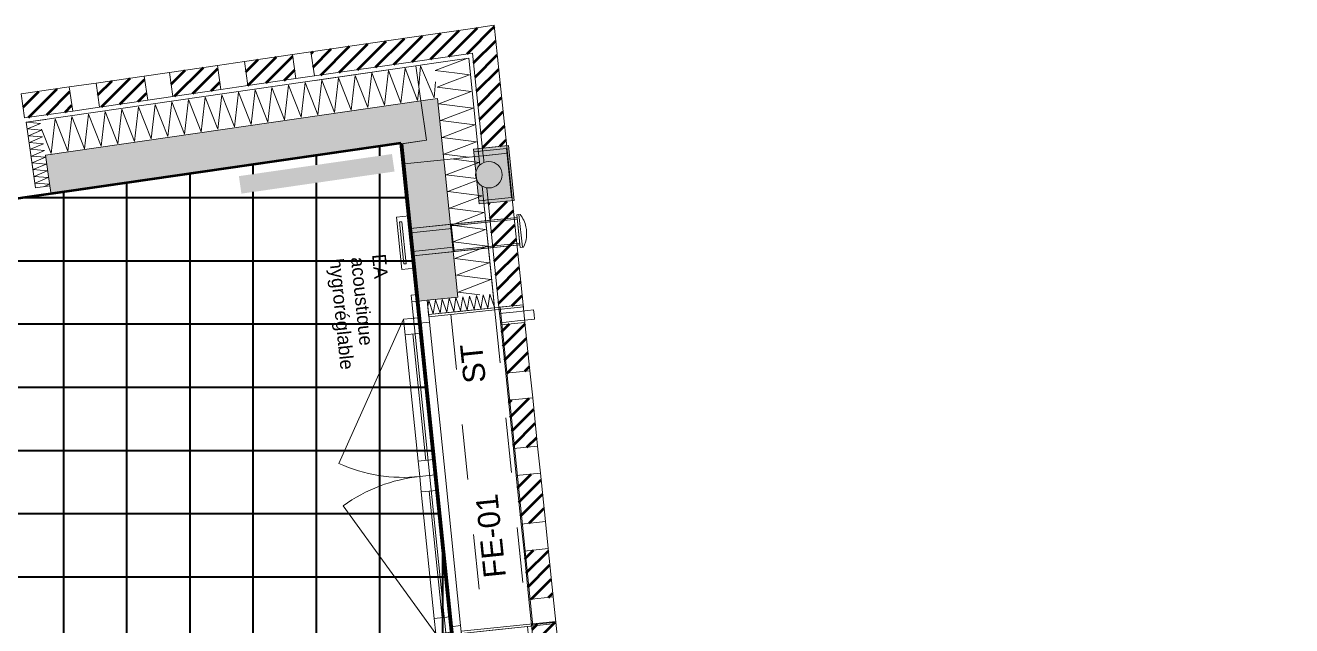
# Model space of a CAD drawing. Header units: metres. Extents: x 399 to 3028, y -427 to 863.
# Drawn here: x 769.46 to 775.19, y -294.82 to -292.1 of the extents above; entities that cross this region are included whole.
import ezdxf

# ---------------------------------------------------------------- set-up
doc = ezdxf.new("R2010")
doc.units = ezdxf.units.M
doc.linetypes.add('IMPORT-Traits plan _6_', pattern=[0.5, 0.25, -0.25])
for name, color, linetype, lineweight in [('01-Murs_structure', 250, 'Continuous', 9), ('01-Murs_structure_Stylo_No__1', 250, 'Continuous', 9), ('01-Murs_structure_Stylo_No__101', 50, 'Continuous', 50), ('01-Murs_structure_Stylo_No__2', 8, 'Continuous', 9), ('01-Poteaux 12x24_structure_Stylo_No__1', 250, 'Continuous', 9), ('02-Serrurerie_2nd oeuvre_Stylo_No__1', 250, 'Continuous', 9), ('03-Entree d_air 2D_Stylo_No__1', 250, 'Continuous', 9), ('03-Entree d_air 2D_Stylo_No__2', 8, 'Continuous', 9), ('03-Mobilier 3D_3D_Stylo_No__62', 253, 'Continuous', 9), ('06-SHAB pièces 50_Stylo_No__102', 71, 'Continuous', 50), ('0_Stylo_No__1', 250, 'Continuous', 9), ('0_Stylo_No__121', 7, 'Continuous', 18), ('AES-Charge', 5, 'Continuous', 35), ('Fenêtres ARCHICAD_Stylo_No__1', 250, 'Continuous', 9), ('Marques de fenêtre ARCHICAD_Stylo_No__1', 250, 'Continuous', 9), ('Plan De Charge - PH R_1_dwg', 8, 'Continuous', 9)]:
    doc.layers.add(name, color=color, linetype=linetype, lineweight=lineweight)
doc.styles.add('Arial', font='arial.ttf', dxfattribs={"height": 0.1})
doc.styles.add('Arial_2', font='arial.ttf', dxfattribs={"width": 0.963388, "height": 0.06189})
pattern_1 = [(45, (-84.054, 39.28), (-0.035355339, 0.035355339), [])]

# ---------------------------------------------------------------- blocks, each defined once
blk = doc.blocks.new('Plan De Charge - PH R_1_dwg__X18-779157-Plan De Charge - PH R_1 1_100')
at = {"layer": '01-Murs_structure_Stylo_No__2', "flags": 128}
for points in [[(420.2366, -292.358), (420.3256, -292.3241), (420.2686, -292.3169)], [(420.1861, -292.4561), (420.3334, -292.3999), (420.2156, -292.385)], [(420.1939, -292.5319), (420.3412, -292.4756), (420.1861, -292.4561)], [(420.3204, -292.6974), (420.2095, -292.6834), (420.3568, -292.6272), (420.2017, -292.6076), (420.349, -292.5514), (420.1939, -292.5319)]]:
    blk.add_lwpolyline(points, dxfattribs=at)
blk = doc.blocks.new('Plan De Charge - PH R_1_dwg__X19-779158-Plan De Charge - PH R_1 1_100')
at = {"layer": '01-Murs_structure_Stylo_No__2', "flags": 128}
for points in [[(420.2686, -292.3169), (420.1705, -292.3045), (420.3131, -292.2501)], [(420.2156, -292.385), (420.1783, -292.3803), (420.2366, -292.358)]]:
    blk.add_lwpolyline(points, dxfattribs=at)
blk = doc.blocks.new('Plan De Charge - PH R_1_dwg__X27-779166-Plan De Charge - PH R_1 1_100')
at = {"layer": '01-Murs_structure_Stylo_No__2', "flags": 128}
blk.add_lwpolyline([(420.172, -292.357), (420.1659, -292.4292), (420.1037, -292.2843), (420.0958, -292.3776)], dxfattribs=at)
blk = doc.blocks.new('Plan De Charge - PH R_1_dwg__X81-779221-Plan De Charge - PH R_1 1_100')
at = {"layer": '01-Murs_structure_Stylo_No__2', "flags": 128}
for points in [[(420.2352, -292.9286), (420.3825, -292.8724), (420.2408, -292.8545)], [(420.243, -293.0044), (420.3903, -292.9482), (420.2352, -292.9286)], [(420.2508, -293.0801), (420.3981, -293.024), (420.243, -293.0044)], [(420.2586, -293.1559), (420.4059, -293.0998), (420.2508, -293.0801)], [(420.3721, -293.3199), (420.2742, -293.3075), (420.4215, -293.2513), (420.2664, -293.2317), (420.4137, -293.1755), (420.2586, -293.1559)]]:
    blk.add_lwpolyline(points, dxfattribs=at)
blk = doc.blocks.new('Plan De Charge - PH R_1_dwg__X83-779223-Plan De Charge - PH R_1 1_100')
at = {"layer": '01-Murs_structure_Stylo_No__2', "flags": 128}
blk.add_lwpolyline([(420.3667, -292.7209), (420.3669, -292.7208), (420.2442, -292.7053)], dxfattribs=at)
blk = doc.blocks.new('Plan De Charge - PH R_1_dwg__X84-779224-Plan De Charge - PH R_1 1_100')
at = {"layer": '01-Murs_structure_Stylo_No__2', "flags": 128}
for points in [[(420.3571, -292.7944), (420.2196, -292.777), (420.3667, -292.7209)], [(420.2408, -292.8545), (420.2274, -292.8528), (420.3609, -292.8019)]]:
    blk.add_lwpolyline(points, dxfattribs=at)
blk = doc.blocks.new('Plan De Charge - PH R_1_dwg__X85-779225-Plan De Charge - PH R_1 1_100')
at = {"layer": '01-Murs_structure_Stylo_No__2', "flags": 128}
for points in [[(420.3459, -293.3864), (420.3561, -293.3231), (420.3767, -293.3832)], [(420.3767, -293.3832), (420.3869, -293.32), (420.4075, -293.38)], [(420.4075, -293.38), (420.4177, -293.3168), (420.4383, -293.3769)], [(420.1362, -293.3722), (420.1406, -293.3453), (420.1612, -293.4054), (420.1714, -293.3421), (420.192, -293.4022)], [(420.192, -293.4022), (420.2021, -293.339), (420.2228, -293.399)], [(420.2228, -293.399), (420.2329, -293.3358), (420.2536, -293.3959)], [(420.2536, -293.3959), (420.2637, -293.3326), (420.2844, -293.3927)], [(420.2844, -293.3927), (420.2945, -293.3295), (420.3152, -293.3895)], [(420.3152, -293.3895), (420.3253, -293.3263), (420.3459, -293.3864)]]:
    blk.add_lwpolyline(points, dxfattribs=at)
blk = doc.blocks.new('Plan De Charge - PH R_1_dwg_Fenêtre châssis double 22-779227-Plan De Charge - PH R_1 1_100')
at = {"layer": 'Fenêtres ARCHICAD_Stylo_No__1', "linetype": 'IMPORT-Traits plan _6_'}
for p, q in [((420.0936, -293.3486), (420.2554, -294.9203)), ((420.4385, -293.3784), (420.5869, -294.8208)), ((420.2405, -293.4088), (420.387, -294.8313))]:
    blk.add_line(p, q, dxfattribs=at)
at = {"layer": 'Fenêtres ARCHICAD_Stylo_No__1'}
for p, q in [((420.0687, -293.4969), (420.1275, -294.0689)), ((420.1623, -294.0653), (420.1035, -293.4933)), ((420.1419, -294.2081), (420.2007, -294.7801)), ((420.2356, -294.7765), (420.1767, -294.2046)), ((420.1731, -294.8533), (419.7541, -294.274))]:
    blk.add_line(p, q, dxfattribs=at)
at = {"layer": 'Fenêtres ARCHICAD_Stylo_No__1', "flags": 128}
for points in [[(420.2952, -294.9162), (420.2885, -294.8515), (420.2952, -294.9162), (420.2554, -294.9203), (420.2952, -294.9162), (420.2849, -294.8167), (420.2402, -294.8213), (420.2427, -294.8462), (420.2179, -294.8487), (420.2255, -294.9233), (420.0638, -293.3516), (420.0607, -293.3218), (420.0905, -293.3187), (420.0936, -293.3486), (420.0638, -293.3516), (420.0714, -293.4262), (420.0963, -293.4237), (420.0989, -293.4486), (420.1436, -293.4439), (420.1334, -293.3445), (420.0936, -293.3486), (420.1334, -293.3445), (420.14, -293.4091), (420.1334, -293.3445)], [(420.2885, -294.8515), (420.4278, -294.8372), (420.2885, -294.8515), (420.4278, -294.8372), (420.5869, -294.8208), (420.4278, -294.8372), (420.5869, -294.8208), (420.6118, -294.8182), (420.4633, -293.3759), (420.4385, -293.3784), (420.2793, -293.3948), (420.4385, -293.3784), (420.2793, -293.3948), (420.14, -293.4091), (420.2793, -293.3948), (420.14, -293.4091)], [(420.0267, -293.4308), (420.0963, -293.4237), (420.1035, -293.4933), (420.0338, -293.5005), (420.0267, -293.4308), (419.7345, -294.0834)], [(420.2849, -294.8167), (420.2143, -294.1303), (420.1436, -293.4439)]]:
    blk.add_lwpolyline(points, dxfattribs=at)
for points in [[(420.0905, -293.3187), (420.0936, -293.3486)], [(420.4293, -293.2889), (420.4385, -293.3784)], [(420.5688, -293.375), (420.1411, -293.4191), (420.14, -293.4091), (420.5678, -293.3651)], [(420.0927, -294.0725), (420.0338, -293.5005)], [(420.1695, -294.1349), (420.1623, -294.0653), (420.0927, -294.0725), (420.0999, -294.1421)], [(420.1659, -294.7837), (420.107, -294.2117), (420.1767, -294.2046), (420.1695, -294.1349), (420.0999, -294.1421), (420.107, -294.2117)], [(420.2427, -294.8462), (420.2356, -294.7765), (420.1659, -294.7837), (420.1731, -294.8533)], [(420.7162, -294.8075), (420.2885, -294.8515), (420.2875, -294.8416), (420.7152, -294.7975)], [(420.5961, -294.9103), (420.5869, -294.8208)], [(420.2584, -294.9501), (420.2554, -294.9203), (420.2584, -294.9501), (420.2286, -294.9532), (420.2255, -294.9233), (420.2554, -294.9203)]]:
    blk.add_lwpolyline(points, close=True, dxfattribs=at)
at = {"layer": 'Fenêtres ARCHICAD_Stylo_No__1'}
for centre, start, end in [((420.0267, -293.4308), 245.87662, 275.87662), ((420.1731, -294.8533), 95.87662, 125.87662)]:
    blk.add_arc(centre, 0.715, start, end, dxfattribs=at)
blk = doc.blocks.new('Plan De Charge - PH R_1_dwg__X191-779358-Plan De Charge - PH R_1 1_100')
at = {"layer": '01-Murs_structure_Stylo_No__2'}
blk.add_line((420.0905, -292.4401), (420.0969, -292.3857), dxfattribs=at)
at = {"layer": '01-Murs_structure_Stylo_No__2', "flags": 128}
for points in [[(420.0151, -292.451), (420.0336, -292.2945), (420.0905, -292.4401)], [(419.6381, -292.5057), (419.6566, -292.3491), (419.7135, -292.4947)], [(419.7135, -292.4947), (419.732, -292.3382), (419.7889, -292.4838)], [(419.7889, -292.4838), (419.8074, -292.3272), (419.8643, -292.4729)], [(419.8643, -292.4729), (419.8828, -292.3163), (419.9397, -292.4619)], [(419.9397, -292.4619), (419.9582, -292.3054), (420.0151, -292.451)], [(419.2611, -292.5603), (419.2796, -292.4037), (419.3365, -292.5494)], [(419.3365, -292.5494), (419.355, -292.3928), (419.4119, -292.5384)], [(419.4119, -292.5384), (419.4304, -292.3819), (419.4873, -292.5275)], [(419.4873, -292.5275), (419.5058, -292.371), (419.5627, -292.5166)], [(419.5627, -292.5166), (419.5812, -292.36), (419.6381, -292.5057)], [(418.884, -292.6149), (418.9026, -292.4584), (418.9594, -292.604)], [(418.9594, -292.604), (418.978, -292.4475), (419.0349, -292.5931)], [(419.0349, -292.5931), (419.0534, -292.4365), (419.1103, -292.5822)], [(419.1103, -292.5822), (419.1288, -292.4256), (419.1857, -292.5712)], [(419.1857, -292.5712), (419.2042, -292.4147), (419.2611, -292.5603)], [(418.3886, -292.5704), (418.4316, -292.6805), (418.4502, -292.5239), (418.507, -292.6696), (418.5256, -292.513), (418.5824, -292.6587)], [(418.5824, -292.6587), (418.601, -292.5021), (418.6578, -292.6477)], [(418.6578, -292.6477), (418.6764, -292.4912), (418.7332, -292.6368)], [(418.7332, -292.6368), (418.7518, -292.4802), (418.8086, -292.6259)], [(418.8086, -292.6259), (418.8272, -292.4693), (418.884, -292.6149)]]:
    blk.add_lwpolyline(points, dxfattribs=at)
blk = doc.blocks.new('Plan De Charge - PH R_1_dwg__X192-779359-Plan De Charge - PH R_1 1_100')
at = {"layer": '01-Murs_structure_Stylo_No__2', "flags": 128}
for points in [[(418.3244, -292.5696), (418.3833, -292.5443), (418.32, -292.5389)], [(418.3289, -292.6002), (418.3877, -292.5749), (418.3244, -292.5696)], [(418.3333, -292.6308), (418.3921, -292.6055), (418.3289, -292.6002)], [(418.3377, -292.6614), (418.3966, -292.6362), (418.3333, -292.6308)], [(418.3422, -292.6921), (418.401, -292.6668), (418.3377, -292.6614)], [(418.3466, -292.7227), (418.4055, -292.6974), (418.3422, -292.6921)], [(418.351, -292.7533), (418.4099, -292.7281), (418.3466, -292.7227)], [(418.3555, -292.784), (418.4143, -292.7587), (418.351, -292.7533)], [(418.3982, -292.8307), (418.4232, -292.82), (418.3599, -292.8146), (418.4188, -292.7893), (418.3555, -292.784)]]:
    blk.add_lwpolyline(points, dxfattribs=at)
blk = doc.blocks.new('Plan De Charge - PH R_1_dwg__E464-779557-Plan De Charge - PH R_1 1_100')
at = {"layer": '03-Entree d_air 2D_Stylo_No__1', "flags": 128}
blk.add_lwpolyline([(420.019, -293.2059), (420.0764, -293.2), (420.0706, -293.1431), (420.5529, -293.0935), (420.5402, -292.97), (420.0579, -293.0196), (420.052, -292.9627), (419.9946, -292.9686)], close=True, dxfattribs=at)
blk = doc.blocks.new('Plan De Charge - PH R_1_dwg-779150-Plan De Charge - PH R_1 1_100')
at = {"layer": '01-Murs_structure', "lineweight": 35}
for points in [[(418.4315, -292.8663), (420.0221, -292.6332), (420.1155, -292.5134), (420.1051, -292.4419), (418.4057, -292.6882), (418.431, -292.8626)], [(420.0292, -292.7274), (420.2083, -292.7089), (420.1796, -292.4311), (420.0198, -292.6361)], [(420.1155, -292.5134), (420.1796, -292.4311), (420.1051, -292.4419)], [(420.0325, -292.7553), (420.2116, -292.7368), (420.2083, -292.709), (420.0297, -292.7274)], [(420.0448, -292.8746), (420.2239, -292.8562), (420.2116, -292.7368), (420.0325, -292.7553), (420.044, -292.8663)], [(420.0936, -293.3486), (420.2727, -293.3301), (420.2239, -292.8562), (420.0448, -292.8746), (420.0932, -293.3445)]]:
    blk.add_hatch(color=18, dxfattribs=at).paths.add_polyline_path(points)
at = {"layer": '01-Murs_structure_Stylo_No__101'}
h = blk.add_hatch(dxfattribs=at)
h.set_pattern_fill('FP_65', color=256, style=0, pattern_type=2)
h.set_pattern_definition(pattern_1)
h.paths.add_polyline_path([(420.0793, -292.2637), (420.3394, -292.226), (420.3281, -292.1165), (420.0635, -292.1549)])
h = blk.add_hatch(dxfattribs=at)
h.set_pattern_fill('FP_65', color=256, style=0, pattern_type=2)
h.set_pattern_definition(pattern_1)
h.paths.add_polyline_path([(420.3394, -292.226), (420.4371, -292.1007), (420.3281, -292.1165)])
h = blk.add_hatch(dxfattribs=at)
h.set_pattern_fill('FP_65', color=256, style=0, pattern_type=2)
h.set_pattern_definition(pattern_1)
h.paths.add_polyline_path([(420.3838, -292.6561), (420.4931, -292.6439), (420.4371, -292.1007), (420.3394, -292.226), (420.3829, -292.6474)])
h = blk.add_hatch(dxfattribs=at)
h.set_pattern_fill('FP_65', color=256, style=0, pattern_type=2)
h.set_pattern_definition(pattern_1)
h.paths.add_polyline_path([(419.6231, -292.3299), (420.0793, -292.2637), (420.0635, -292.1549), (419.6073, -292.221)])
h = blk.add_hatch(dxfattribs=at)
h.set_pattern_fill('FP_65', color=256, style=0, pattern_type=2)
h.set_pattern_definition(pattern_1)
h.paths.add_polyline_path([(419.322, -292.3735), (419.5398, -292.3419), (419.524, -292.2331), (419.3063, -292.2646)])
h = blk.add_hatch(dxfattribs=at)
h.set_pattern_fill('FP_65', color=256, style=0, pattern_type=2)
h.set_pattern_definition(pattern_1)
h.paths.add_polyline_path([(418.9826, -292.4227), (419.2003, -292.3911), (419.1846, -292.2823), (418.9668, -292.3138)])
h = blk.add_hatch(dxfattribs=at)
h.set_pattern_fill('FP_65', color=256, style=0, pattern_type=2)
h.set_pattern_definition(pattern_1)
h.paths.add_polyline_path([(418.6509, -292.4708), (418.8686, -292.4392), (418.8528, -292.3303), (418.6351, -292.3619), (418.6467, -292.4419)])
h = blk.add_hatch(dxfattribs=at)
h.set_pattern_fill('FP_65', color=256, style=0, pattern_type=2)
h.set_pattern_definition(pattern_1)
h.paths.add_polyline_path([(418.3114, -292.5199), (418.5292, -292.4884), (418.5134, -292.3795), (418.2957, -292.4111)])
h = blk.add_hatch(dxfattribs=at)
h.set_pattern_fill('FP_65', color=256, style=0, pattern_type=2)
h.set_pattern_definition(pattern_1)
h.paths.add_polyline_path([(420.4583, -293.3762), (420.5678, -293.3649), (420.5192, -292.8935), (420.4098, -292.9047), (420.4324, -293.1241)])
h = blk.add_hatch(dxfattribs=at)
h.set_pattern_fill('FP_65', color=256, style=0, pattern_type=2)
h.set_pattern_definition(pattern_1)
h.paths.add_polyline_path([(420.4891, -293.6745), (420.5985, -293.6633), (420.576, -293.4444), (420.4665, -293.4557)])
h = blk.add_hatch(dxfattribs=at)
h.set_pattern_fill('FP_65', color=256, style=0, pattern_type=2)
h.set_pattern_definition(pattern_1)
h.paths.add_polyline_path([(420.5242, -294.0157), (420.6336, -294.0044), (420.6111, -293.7856), (420.5016, -293.7969)])
h = blk.add_hatch(dxfattribs=at)
h.set_pattern_fill('FP_65', color=256, style=0, pattern_type=2)
h.set_pattern_definition(pattern_1)
h.paths.add_polyline_path([(420.5593, -294.3569), (420.6687, -294.3456), (420.6462, -294.1268), (420.5368, -294.138)])
h = blk.add_hatch(dxfattribs=at)
h.set_pattern_fill('FP_65', color=256, style=0, pattern_type=2)
h.set_pattern_definition(pattern_1)
h.paths.add_polyline_path([(420.5944, -294.698), (420.7038, -294.6868), (420.6813, -294.4679), (420.5719, -294.4792), (420.5756, -294.5155)])
h = blk.add_hatch(dxfattribs=at)
h.set_pattern_fill('FP_65', color=256, style=0, pattern_type=2)
h.set_pattern_definition(pattern_1)
h.paths.add_polyline_path([(420.6287, -295.0315), (420.7381, -295.0202), (420.7156, -294.8014), (420.6062, -294.8126), (420.6169, -294.9162)])
at = {"layer": '03-Entree d_air 2D_Stylo_No__2', "lineweight": 35}
h = blk.add_hatch(color=135, dxfattribs=at)
h.paths.add_polyline_path([(420.2433, -293.0075), (420.4185, -292.9895), (420.4178, -292.9825), (420.2426, -293.0006)])
h.paths.add_polyline_path([(420.528, -292.9782), (420.5409, -292.9769), (420.5402, -292.97), (420.5273, -292.9713), (420.5277, -292.9761)])
h = blk.add_hatch(color=135, dxfattribs=at)
h.paths.add_polyline_path([(420.0599, -293.0393), (420.0618, -293.0391), (420.0579, -293.0196)])
h.paths.add_polyline_path([(420.2408, -293.0207), (420.2446, -293.0203), (420.2426, -293.0006), (420.2388, -293.001)])
h = blk.add_hatch(color=135, dxfattribs=at)
h.paths.add_polyline_path([(420.2553, -293.1241), (420.4305, -293.1061), (420.4298, -293.0992), (420.2546, -293.1172)])
h.paths.add_polyline_path([(420.54, -293.0949), (420.5529, -293.0935), (420.5522, -293.0866), (420.5393, -293.0879)])
h = blk.add_hatch(color=135, dxfattribs=at)
h.paths.add_polyline_path([(420.0706, -293.1431), (420.0724, -293.1429), (420.0686, -293.1234)])
h.paths.add_polyline_path([(420.2515, -293.1245), (420.2553, -293.1241), (420.2533, -293.1044), (420.2495, -293.1048)])
at = {"layer": '03-Mobilier 3D_3D_Stylo_No__62', "lineweight": 35}
blk.add_hatch(color=43, dxfattribs=at).paths.add_polyline_path([(419.2929, -292.8622), (419.9858, -292.7621), (419.9743, -292.683), (419.2815, -292.783), (419.2878, -292.8267)])
at = {"layer": '0_Stylo_No__121', "lineweight": 35}
blk.add_hatch(color=10, dxfattribs=at).paths.add_polyline_path([(420.3686, -292.909), (420.5277, -292.8926), (420.5001, -292.6441), (420.343, -292.6603), (420.3671, -292.8947)])
at = {"layer": 'AES-Charge'}
h = blk.add_hatch(dxfattribs=at)
h.set_pattern_fill('FP_93', color=1, style=0, pattern_type=2)
h.set_pattern_definition([(0, (46.337, 45.172), (0, 0.286), []), (90, (46.337, 45.172), (-0.286, 2e-17), [])])
h.paths.add_polyline_path([(417.6213, -331.8416), (420.2111, -331.7941), (420.206, -331.5497), (420.8059, -331.5374), (420.811, -331.7831), (421.1657, -331.7765), (421.1655, -331.7667), (421.1854, -331.7663), (421.1856, -331.7762), (421.27, -331.7721), (421.2699, -331.7648), (421.2897, -331.7644), (421.2899, -331.7743), (424.0462, -331.7237), (423.6841, -328.2131), (419.8442, -328.6092), (419.9615, -329.7464), (420.608, -329.6798), (420.6769, -330.3474), (420.6272, -330.3525), (420.5634, -329.7346), (419.3487, -329.8599), (419.4124, -330.4778), (419.3627, -330.4829), (419.3382, -330.2457), (419.2347, -330.2564), (419.2296, -330.2066), (419.3331, -330.1959), (419.2939, -329.8153), (419.9117, -329.7516), (419.7945, -328.6143), (418.1321, -328.7872), (418.2041, -329.4857), (417.387, -329.57), (417.4713, -330.388), (418.3642, -330.2959), (418.3693, -330.3456), (417.4765, -330.4377), (417.4868, -330.5379), (417.4812, -330.5385), (417.5776, -331.4735), (417.5832, -331.4729), (417.619, -331.8193)])
h.paths.add_polyline_path([(420.261, -331.7931), (420.761, -331.7834), (420.7559, -331.5884), (420.2571, -331.5986), (420.2608, -331.7834)])
h.paths.add_polyline_path([(423.2762, -331.7011), (423.2747, -331.6212), (423.9746, -331.6083), (423.976, -331.6883), (423.9464, -331.6889)])
h.paths.add_polyline_path([(417.3708, -329.4674), (417.3763, -329.4669), (417.3148, -328.87), (417.3092, -328.8706), (417.3707, -329.4669)])
h.paths.add_polyline_path([(417.2963, -328.691), (423.6656, -328.0336), (423.3523, -324.9957), (417.8002, -325.5683), (417.8662, -326.2086), (417.049, -326.2929), (417.1968, -327.7261), (417.1913, -327.7267), (417.2877, -328.6617), (417.2933, -328.6611)])
h.paths.add_polyline_path([(422.9202, -328.0708), (422.912, -327.9912), (423.6083, -327.9194), (423.6151, -327.9991), (423.2809, -328.0336)])
h.paths.add_polyline_path([(417.1691, -327.4575), (417.1334, -327.1109), (418.0262, -327.0188), (418.0313, -327.0685), (417.7353, -327.099), (417.766, -327.396), (417.1831, -327.4561)])
h.paths.add_polyline_path([(417.2137, -327.4026), (417.7111, -327.3514), (417.6907, -327.1539), (417.1934, -327.2052), (417.2085, -327.3514)])
h.paths.add_polyline_path([(419.0309, -327.2655), (419.0003, -326.9686), (418.8967, -326.9793), (418.8916, -326.9295), (418.9952, -326.9189), (418.9621, -326.5979), (419.5799, -326.5342), (419.4627, -325.3969), (419.5124, -325.3918), (419.6297, -326.529), (420.2762, -326.4624), (420.3451, -327.13), (420.2954, -327.1351), (420.2316, -326.5172), (419.0169, -326.6425), (419.0806, -327.2604)])
h.paths.add_polyline_path([(417.0333, -326.1945), (417.0388, -326.1939), (416.9773, -325.5976), (416.9773, -325.6511), (417.0333, -326.1939)])
h.paths.add_polyline_path([(417.6269, -324.8582), (417.6268, -324.8582), (417.5878, -324.8622)])
h.paths.add_polyline_path([(417.7569, -326.1199), (417.7569, -326.1186), (417.692, -325.489), (417.6917, -325.4871), (417.7569, -326.1199)])
h.paths.add_polyline_path([(416.9773, -325.6511), (416.9753, -325.5973), (416.9718, -325.5976), (416.9773, -325.6505)])
h.paths.add_polyline_path([(417.7817, -325.3893), (423.3339, -324.8167), (423.0205, -321.7783), (416.6512, -322.4352), (416.6542, -322.465), (416.6489, -322.4656), (416.7453, -323.4006), (416.7507, -323.4001), (416.9005, -324.8331), (417.7157, -324.749), (417.7817, -325.3891)])
h.paths.add_polyline_path([(419.4442, -325.2178), (419.3269, -324.0805), (418.709, -324.1443), (418.6759, -323.8233), (418.5724, -323.834), (418.5672, -323.7842), (418.6708, -323.7736), (418.6402, -323.4766), (418.6899, -323.4715), (418.7536, -324.0894), (419.9683, -323.9641), (419.9046, -323.3462), (419.9543, -323.3411), (420.0232, -324.0087), (419.3766, -324.0754), (419.4939, -325.2127)])
h.paths.add_polyline_path([(416.8141, -324.0153), (416.7784, -323.6687), (417.3752, -323.6071), (417.4058, -323.904), (417.7018, -323.8735), (417.707, -323.9232), (416.8536, -324.0112)])
h.paths.add_polyline_path([(416.8536, -323.9107), (417.351, -323.8594), (417.3306, -323.662), (416.8333, -323.7133), (416.8502, -323.8775)])
h.paths.add_polyline_path([(416.6327, -322.2562), (423.002, -321.5988), (422.6887, -318.5609), (417.1365, -319.1335), (417.2026, -319.7738), (416.3854, -319.8581), (416.3772, -319.7589), (416.3752, -319.7592), (416.5332, -321.2913), (416.5279, -321.2918), (416.6243, -322.2269), (416.6296, -322.2263)])
h.paths.add_polyline_path([(422.2914, -321.9741), (422.2832, -321.8945), (422.9795, -321.8227), (422.9878, -321.9023), (422.5131, -321.9513)])
h.paths.add_polyline_path([(422.2566, -321.636), (422.2484, -321.5564), (422.9447, -321.4846), (422.9515, -321.5643), (422.5131, -321.6095)])
h.paths.add_polyline_path([(416.5055, -321.0227), (416.4698, -320.676), (417.3626, -320.584), (417.3677, -320.6337), (417.0717, -320.6642), (417.1023, -320.9611), (416.5195, -321.0213)])
h.paths.add_polyline_path([(416.5501, -320.9678), (417.0475, -320.9165), (417.0271, -320.7191), (416.5298, -320.7704), (416.5479, -320.9467)])
h.paths.add_polyline_path([(418.3673, -320.8307), (418.3367, -320.5338), (418.2331, -320.5445), (418.228, -320.4947), (418.3315, -320.484), (418.2984, -320.1631), (418.9163, -320.0994), (418.799, -318.9621), (418.8488, -318.9569), (418.966, -320.0942), (419.6126, -320.0275), (419.6815, -320.6952), (419.6317, -320.7003), (419.568, -320.0824), (418.3533, -320.2077), (418.417, -320.8256)])
h.paths.add_polyline_path([(417.0933, -319.685), (417.0933, -319.6838), (417.0284, -319.0542), (417.0281, -319.0522), (417.0933, -319.685)])
h.paths.add_polyline_path([(416.3356, -319.4272), (416.3409, -319.4267), (416.2368, -318.3983), (417.052, -318.3142), (417.1206, -318.9542), (422.6702, -318.3819), (422.3569, -315.3435), (415.9875, -316.0004), (415.9906, -316.0302), (415.9855, -316.0308), (416.0819, -316.9658), (416.0871, -316.9653), (416.2793, -318.8298), (416.2741, -318.8304), (416.3356, -319.4267)])
h.paths.add_polyline_path([(418.7806, -318.783), (418.6633, -317.6457), (418.0454, -317.7094), (418.0123, -317.3885), (417.9087, -317.3992), (417.9036, -317.3494), (418.0071, -317.3387), (417.9765, -317.0418), (418.0263, -317.0367), (418.09, -317.6546), (419.3047, -317.5293), (419.241, -316.9114), (419.2907, -316.9063), (419.3596, -317.5739), (418.713, -317.6406), (418.8303, -318.7779)])
h.paths.add_polyline_path([(416.1505, -317.5805), (416.1148, -317.2338), (416.7116, -317.1723), (416.7422, -317.4692), (417.0382, -317.4387), (417.0433, -317.4884), (416.19, -317.5764)])
h.paths.add_polyline_path([(416.19, -317.4759), (416.6873, -317.4246), (416.667, -317.2271), (416.1696, -317.2784), (416.1773, -317.3526)])
h.paths.add_polyline_path([(418.1354, -312.5273), (418.1851, -312.5221), (418.3024, -313.6594), (418.949, -313.5927), (419.0178, -314.2604), (418.9681, -314.2655), (418.9044, -313.6476), (417.6897, -313.7729), (417.7534, -314.3907), (417.7036, -314.3959), (417.673, -314.099), (417.5695, -314.1096), (417.5644, -314.0599), (417.6679, -314.0492), (417.6348, -313.7283), (418.2527, -313.6645), (418.1372, -312.5445)])
h.paths.add_polyline_path([(415.9691, -315.8213), (422.3384, -315.164), (422.025, -312.1261), (416.4729, -312.6987), (416.5389, -313.339), (415.7218, -313.4232), (415.7135, -313.3241), (415.7116, -313.3244), (415.8696, -314.8564), (415.8645, -314.857), (415.961, -315.792), (415.966, -315.7915)])
h.paths.add_polyline_path([(421.6278, -315.5393), (421.6196, -315.4597), (422.3159, -315.3879), (422.3241, -315.4675)])
h.paths.add_polyline_path([(421.5929, -315.2012), (421.5847, -315.1216), (422.281, -315.0498), (422.2879, -315.1295), (421.9536, -315.164)])
h.paths.add_polyline_path([(415.8419, -314.5879), (415.8061, -314.2412), (416.6989, -314.1491), (416.7041, -314.1989), (416.4081, -314.2294), (416.4387, -314.5263), (415.8559, -314.5864)])
h.paths.add_polyline_path([(415.8865, -314.533), (416.3838, -314.4817), (416.3635, -314.2843), (415.8661, -314.3356), (415.8812, -314.4817)])
h.paths.add_polyline_path([(416.4296, -313.2502), (416.4296, -313.249), (416.3648, -312.6194), (416.3645, -312.6174), (416.4296, -313.2502)])
h.paths.add_polyline_path([(415.6722, -312.9924), (415.6773, -312.9919), (415.5732, -311.9634), (416.3884, -311.8794), (416.457, -312.5194), (422.0066, -311.947), (421.6932, -308.9087), (415.3239, -309.5656), (415.327, -309.5954), (415.322, -309.5959), (415.4185, -310.531), (415.4234, -310.5304), (415.6157, -312.395), (415.6107, -312.3955), (415.6722, -312.9919)])
h.paths.add_polyline_path([(418.1169, -312.3482), (417.9996, -311.2109), (417.3818, -311.2746), (417.3486, -310.9537), (417.2451, -310.9643), (417.24, -310.9146), (417.3435, -310.9039), (417.3129, -310.607), (417.3626, -310.6019), (417.4264, -311.2198), (418.6411, -311.0945), (418.5773, -310.4766), (418.6271, -310.4715), (418.6959, -311.1391), (418.0494, -311.2058), (418.1667, -312.343)])
h.paths.add_polyline_path([(415.4869, -311.1457), (415.4511, -310.799), (416.048, -310.7375), (416.0786, -311.0344), (416.3746, -311.0039), (416.3797, -311.0536), (415.5264, -311.1416)])
h.paths.add_polyline_path([(415.5264, -311.0411), (416.0237, -310.9898), (416.0034, -310.7923), (415.506, -310.8436)])
h.paths.add_polyline_path([(417.4718, -306.0924), (417.5215, -306.0873), (417.6388, -307.2246), (418.2854, -307.1579), (418.3542, -307.8255), (418.3045, -307.8307), (418.2407, -307.2128), (417.026, -307.338), (417.0898, -307.9559), (417.04, -307.9611), (417.0094, -307.6641), (416.9059, -307.6748), (416.9007, -307.6251), (417.0043, -307.6144), (416.9712, -307.2934), (417.5891, -307.2297), (417.4736, -306.1097)])
h.paths.add_polyline_path([(415.0479, -306.8894), (415.0499, -306.8892), (415.0499, -306.8892)])
h.paths.add_polyline_path([(415.3054, -309.3865), (421.6747, -308.7291), (421.3614, -305.6913), (415.8093, -306.2639), (415.8753, -306.9042), (415.0581, -306.9884), (415.2059, -308.4216), (415.201, -308.4221), (415.2974, -309.3572), (415.3024, -309.3567)])
h.paths.add_polyline_path([(420.9642, -309.1045), (420.956, -309.0249), (421.6523, -308.9531), (421.6605, -309.0327)])
h.paths.add_polyline_path([(420.9293, -308.7663), (420.9211, -308.6868), (421.6174, -308.615), (421.6243, -308.6947), (421.29, -308.7291)])
h.paths.add_polyline_path([(415.1782, -308.153), (415.1425, -307.8064), (416.0353, -307.7143), (416.0404, -307.7641), (415.7445, -307.7946), (415.7751, -308.0915), (415.1922, -308.1516)])
h.paths.add_polyline_path([(415.2229, -308.0982), (415.7202, -308.0469), (415.6999, -307.8494), (415.2025, -307.9007), (415.2176, -308.0469)])
h.paths.add_polyline_path([(415.765, -306.8155), (415.7661, -306.8154), (415.7012, -306.1845), (415.7009, -306.1826), (415.765, -306.8154)])
h.paths.add_polyline_path([(415.0088, -306.5575), (415.0126, -306.557), (414.9511, -305.9603), (414.9473, -305.9607), (415.0087, -306.557)])
h.paths.add_polyline_path([(415.7908, -306.0848), (421.3429, -305.5122), (421.0296, -302.4739), (414.6603, -303.1307), (414.6634, -303.1606), (414.6586, -303.1611), (414.755, -304.0961), (414.7598, -304.0956), (414.9096, -305.5286), (415.7248, -305.4445), (415.7908, -306.0847)])
h.paths.add_polyline_path([(417.4533, -305.9134), (417.336, -304.7761), (416.7181, -304.8398), (416.685, -304.5188), (416.5815, -304.5295), (416.5763, -304.4798), (416.6799, -304.4691), (416.6493, -304.1722), (416.699, -304.167), (416.7627, -304.7849), (417.9774, -304.6597), (417.9137, -304.0418), (417.9635, -304.0366), (418.0323, -304.7043), (417.3857, -304.7709), (417.503, -305.9082)])
h.paths.add_polyline_path([(414.8233, -304.7109), (414.7875, -304.3642), (415.3844, -304.3028), (415.415, -304.5996), (415.7109, -304.569), (415.7161, -304.6188), (414.8627, -304.7068)])
h.paths.add_polyline_path([(414.8627, -304.6062), (415.3601, -304.555), (415.3397, -304.3575), (414.8424, -304.4088)])
h.paths.add_polyline_path([(416.8081, -299.6576), (416.8579, -299.6525), (416.9752, -300.7898), (417.6217, -300.7231), (417.6906, -301.3907), (417.6408, -301.3958), (417.5771, -300.7779), (416.3624, -300.9032), (416.4261, -301.5211), (416.3764, -301.5262), (416.3458, -301.2293), (416.2422, -301.24), (416.2371, -301.1903), (416.3406, -301.1796), (416.3075, -300.8586), (416.9254, -300.7949), (416.8099, -299.6749)])
h.paths.add_polyline_path([(414.6418, -302.9517), (421.0111, -302.2943), (420.6978, -299.2565), (415.1456, -299.8291), (415.2117, -300.4693), (414.3945, -300.5536), (414.3863, -300.4544), (414.3843, -300.4548), (414.5423, -301.9868), (414.5376, -301.9873), (414.634, -302.9223), (414.6387, -302.9218)])
h.paths.add_polyline_path([(420.3006, -302.6697), (420.2924, -302.5901), (420.9887, -302.5183), (420.9969, -302.5978)])
h.paths.add_polyline_path([(420.2657, -302.3315), (420.2575, -302.2519), (420.9538, -302.1801), (420.9606, -302.2598), (420.6263, -302.2943)])
h.paths.add_polyline_path([(414.5146, -301.7182), (414.4789, -301.3716), (415.3717, -301.2795), (415.3768, -301.3292), (415.0808, -301.3598), (415.1115, -301.6567), (414.5286, -301.7168)])
h.paths.add_polyline_path([(414.5592, -301.6634), (415.0566, -301.6121), (415.0362, -301.4146), (414.5389, -301.4659), (414.5539, -301.6121)])
h.paths.add_polyline_path([(415.102, -300.3806), (415.1025, -300.3806), (415.0375, -299.7497), (415.0372, -299.7478), (415.102, -300.3806)])
h.paths.add_polyline_path([(414.3454, -300.1227), (414.3496, -300.1222), (414.2882, -299.5254), (414.2838, -299.5259), (414.3453, -300.1222)])
h.paths.add_polyline_path([(415.1272, -299.65), (420.6793, -299.0774), (420.3659, -296.039), (413.9967, -296.6959), (413.9997, -296.7258), (413.9952, -296.7262), (414.0916, -297.6613), (414.0962, -297.6608), (414.2459, -299.0938), (415.0611, -299.0097), (415.1272, -299.6498)])
h.paths.add_polyline_path([(416.7897, -299.4785), (416.6724, -298.3413), (416.0545, -298.405), (416.0214, -298.084), (415.9178, -298.0947), (415.9127, -298.045), (416.0163, -298.0343), (415.9856, -297.7374), (416.0354, -297.7322), (416.0991, -298.3501), (417.3138, -298.2248), (417.2501, -297.6069), (417.2998, -297.6018), (417.3687, -298.2694), (416.7221, -298.3361), (416.8394, -299.4734)])
h.paths.add_polyline_path([(414.1596, -298.276), (414.1239, -297.9294), (414.7207, -297.8678), (414.7513, -298.1647), (415.0473, -298.1342), (415.0524, -298.1839), (414.1991, -298.272)])
h.paths.add_polyline_path([(414.1991, -298.1714), (414.6965, -298.1201), (414.6761, -297.9227), (414.1787, -297.974)])
h.paths.add_polyline_path([(413.9166, -295.92), (413.9147, -295.9202), (413.9121, -295.9205), (413.9166, -295.9385)])
h.paths.add_polyline_path([(413.9737, -296.5173), (413.9782, -296.5169), (413.9166, -295.92), (413.9167, -295.9647), (413.9736, -296.5169)])
h.paths.add_polyline_path([(414.6963, -296.4428), (414.6962, -296.4408), (414.6963, -296.4428)])
h.paths.add_polyline_path([(414.7953, -296.4326), (420.3474, -295.8595), (420.0151, -292.6368), (418.4315, -292.8663), (418.431, -292.8626), (414.3389, -293.4535), (414.3398, -293.4593), (413.6728, -293.556), (413.7174, -293.9885), (413.713, -293.9889), (413.8094, -294.924), (413.8139, -294.9235), (413.8169, -294.9534), (414.7098, -294.8613), (414.7149, -294.911), (413.8221, -295.0031), (413.9084, -295.8209), (414.7236, -295.7368), (414.7763, -296.2484)])
h.paths.add_polyline_path([(416.4578, -296.2606), (416.3405, -295.1233), (415.7226, -295.187), (415.7175, -295.1373), (417.0317, -295.0018), (417.0368, -295.0515), (416.3902, -295.1182), (416.5075, -296.2554)])
h.paths.add_polyline_path([(419.6369, -296.2348), (419.6287, -296.1553), (420.325, -296.0834), (420.3332, -296.163)])
h.paths.add_polyline_path([(419.2929, -292.8622), (419.2815, -292.783), (419.9743, -292.683), (419.9858, -292.7621), (419.5305, -292.8279)])
at = {"color": 8, "lineweight": 9, "flags": 128}
for points in [[(419.6231, -292.3299), (419.6073, -292.221), (419.524, -292.2331), (419.5398, -292.3419)], [(419.322, -292.3735), (419.3063, -292.2646), (419.1846, -292.2823), (419.2003, -292.3911)], [(418.9826, -292.4227), (418.9668, -292.3138), (418.8528, -292.3303), (418.8686, -292.4392)], [(418.6509, -292.4708), (418.6351, -292.3619), (418.5134, -292.3795), (418.5292, -292.4884)], [(420.5678, -293.3649), (420.4583, -293.3762), (420.4665, -293.4557), (420.576, -293.4444)], [(420.5016, -293.7969), (420.6111, -293.7856), (420.5985, -293.6633), (420.4891, -293.6745)], [(420.5368, -294.138), (420.6462, -294.1268), (420.6336, -294.0044), (420.5242, -294.0157)], [(420.5719, -294.4792), (420.6813, -294.4679), (420.6687, -294.3456), (420.5593, -294.3569)], [(420.6062, -294.8126), (420.7156, -294.8014), (420.7038, -294.6868), (420.5944, -294.698)]]:
    blk.add_lwpolyline(points, close=True, dxfattribs=at)
at = {"layer": '01-Murs_structure_Stylo_No__1'}
for p, q in [((419.626, -292.3496), (420.0821, -292.2835)), ((418.4315, -292.8663), (418.4612, -292.862)), ((420.0936, -293.3486), (420.0905, -293.3187))]:
    blk.add_line(p, q, dxfattribs=at)
at = {"layer": '01-Murs_structure_Stylo_No__1', "flags": 128}
for points in [[(420.1632, -292.2718), (420.0821, -292.2835), (420.1051, -292.4419), (420.1309, -292.62), (420.0198, -292.6361), (420.0292, -292.7274), (420.2083, -292.709), (420.3675, -292.6926), (420.3873, -292.6905), (420.4968, -292.6792), (420.4371, -292.1007), (420.3281, -292.1165), (420.0635, -292.1549), (419.6073, -292.221)], [(420.3196, -292.2289), (420.0793, -292.2637), (419.6231, -292.3299)], [(420.3873, -292.6905), (420.3394, -292.226), (420.3196, -292.2289), (420.3394, -292.226)], [(420.3675, -292.6926), (420.3217, -292.2488), (420.1632, -292.2718), (420.3217, -292.2488)], [(420.2083, -292.709), (420.1796, -292.4311), (420.1051, -292.4419), (418.4057, -292.6882), (418.4258, -292.8267), (418.3615, -292.836), (418.3184, -292.5391), (418.4075, -292.5262)], [(418.3184, -292.5391), (418.3414, -292.6975), (418.3615, -292.836)], [(420.5678, -293.3649), (420.4972, -292.6792), (420.3878, -292.6905), (420.3679, -292.6926), (420.372, -292.7326), (420.3679, -292.6926), (420.2087, -292.7089), (420.0297, -292.7274), (420.0936, -293.3486)], [(420.3909, -292.7207), (420.3906, -292.7184), (420.3878, -292.6905)], [(420.2087, -292.7089), (420.2116, -292.7368), (420.2239, -292.8562), (420.2727, -293.3301), (420.1334, -293.3445), (420.14, -293.4091), (420.4385, -293.3784), (420.2793, -293.3948), (420.14, -293.4091), (420.1334, -293.3445), (420.0936, -293.3486)], [(420.4385, -293.3782), (420.3818, -292.8277), (420.4318, -293.3138), (420.4385, -293.3784), (420.4293, -293.2889)], [(420.4583, -293.3762), (420.4029, -292.8378), (420.4027, -292.8356)], [(420.4385, -293.3784), (420.2793, -293.3948), (420.14, -293.4091)]]:
    blk.add_lwpolyline(points, dxfattribs=at)
for points in [[(419.524, -292.2331), (419.5398, -292.3419), (419.322, -292.3735), (419.3063, -292.2646)], [(420.1309, -292.62), (418.4315, -292.8663), (418.4258, -292.8267), (418.3615, -292.836), (418.3414, -292.6975), (418.3184, -292.5391), (418.3827, -292.5298), (420.0821, -292.2835), (420.1051, -292.4419)], [(419.1846, -292.2823), (419.2003, -292.3911), (418.9826, -292.4227), (418.9668, -292.3138)], [(418.8528, -292.3303), (418.8686, -292.4392), (418.6509, -292.4708), (418.6351, -292.3619)], [(418.5134, -292.3795), (418.5292, -292.4884), (418.3114, -292.5199), (418.2957, -292.4111)], [(420.576, -293.4444), (420.4665, -293.4557), (420.4891, -293.6745), (420.5985, -293.6633)], [(420.6111, -293.7856), (420.6336, -294.0044), (420.5242, -294.0157), (420.5016, -293.7969)], [(420.6462, -294.1268), (420.6687, -294.3456), (420.5593, -294.3569), (420.5368, -294.138)], [(420.6813, -294.4679), (420.7038, -294.6868), (420.5944, -294.698), (420.5719, -294.4792)], [(420.7156, -294.8014), (420.7381, -295.0202), (420.6287, -295.0315), (420.6062, -294.8126)]]:
    blk.add_lwpolyline(points, close=True, dxfattribs=at)
at = {"layer": '01-Murs_structure_Stylo_No__2'}
for p, q in [((419.1846, -292.2823), (419.3063, -292.2646)), ((418.8528, -292.3303), (418.9668, -292.3138)), ((418.5134, -292.3795), (418.6351, -292.3619)), ((419.2003, -292.3911), (419.322, -292.3735)), ((418.8686, -292.4392), (418.9826, -292.4227)), ((418.5292, -292.4884), (418.6509, -292.4708)), ((420.6111, -293.7856), (420.5985, -293.6633)), ((420.5016, -293.7969), (420.4891, -293.6745)), ((420.6462, -294.1268), (420.6336, -294.0044)), ((420.5368, -294.138), (420.5242, -294.0157)), ((420.5719, -294.4792), (420.5593, -294.3569)), ((420.6813, -294.4679), (420.6687, -294.3456)), ((420.6062, -294.8126), (420.5944, -294.698)), ((420.7156, -294.8014), (420.7038, -294.6868))]:
    blk.add_line(p, q, dxfattribs=at)
at = {"layer": '01-Murs_structure_Stylo_No__2', "flags": 128}
for points in [[(419.5398, -292.3419), (419.6231, -292.3299), (419.6073, -292.221), (419.524, -292.2331)], [(420.576, -293.4444), (420.5678, -293.3649), (420.4583, -293.3762), (420.4665, -293.4557)]]:
    blk.add_lwpolyline(points, dxfattribs=at)
at = {"layer": '01-Poteaux 12x24_structure_Stylo_No__1'}
blk.add_circle((420.413, -292.7764), 0.06, dxfattribs=at)
at = {"layer": '02-Serrurerie_2nd oeuvre_Stylo_No__1', "flags": 128}
for points in [[(420.5021, -292.6439), (420.5277, -292.8926), (420.3686, -292.909), (420.3671, -292.8947), (420.5151, -292.8794), (420.4923, -292.6581), (420.3443, -292.6733), (420.343, -292.6603), (420.4683, -292.6474)], [(420.4634, -293.4252), (420.4612, -293.4041), (420.5381, -293.3962), (420.615, -293.3883), (420.6172, -293.4093), (420.6193, -293.4304), (420.5425, -293.4383), (420.4656, -293.4463)]]:
    blk.add_lwpolyline(points, close=True, dxfattribs=at)
at = {"layer": '03-Entree d_air 2D_Stylo_No__1'}
for p, q in [((420.5409, -292.9769), (420.2433, -293.0075)), ((420.2446, -293.0203), (420.0599, -293.0393)), ((420.2553, -293.1241), (420.2426, -293.0006)), ((420.5522, -293.0866), (420.2546, -293.1172)), ((420.2533, -293.1044), (420.0686, -293.1234))]:
    blk.add_line(p, q, dxfattribs=at)
at = {"layer": '03-Entree d_air 2D_Stylo_No__1', "flags": 128}
for points in [[(420.052, -292.9627), (419.9946, -292.9686), (420.019, -293.2059), (420.0764, -293.2)], [(420.019, -293.2059), (420.0764, -293.2), (420.0706, -293.1431), (420.5529, -293.0935), (420.5402, -292.97), (420.0579, -293.0196), (420.052, -292.9627), (419.9946, -292.9686)], [(420.5644, -293.1048), (420.5491, -292.9566), (420.5389, -292.9576), (420.5541, -293.1059)], [(420.0284, -293.1803), (420.0088, -292.9902), (420.0196, -292.9891), (420.0392, -293.1792)]]:
    blk.add_lwpolyline(points, close=True, dxfattribs=at)
for points in [[(420.5529, -293.0935), (420.2553, -293.1241), (420.0706, -293.1431), (420.0579, -293.0196), (420.2426, -293.0006), (420.5402, -292.97)], [(420.5693, -293.1043), (420.5541, -293.1059), (420.5389, -292.9576), (420.554, -292.9561)]]:
    blk.add_lwpolyline(points, dxfattribs=at)
at = {"layer": '03-Entree d_air 2D_Stylo_No__1'}
for start_param, end_param in [(0.110692, 0.547498), (5.735687, 6.393877)]:
    blk.add_ellipse((420.4354, -293.0432), major_axis=(0.1478, 0.0152), ratio=0.963388, start_param=start_param, end_param=end_param, dxfattribs=at)
at = {"layer": '06-SHAB pièces 50_Stylo_No__102', "flags": 128}
blk.add_lwpolyline([(417.0317, -295.0018), (417.0368, -295.0515), (416.9871, -295.0566), (416.3902, -295.1182), (416.5076, -296.256), (420.3522, -295.8595), (420.0198, -292.6365)], dxfattribs=at)
at = {"layer": '0_Stylo_No__1', "flags": 128}
blk.add_lwpolyline([(420.343, -292.6603), (420.5021, -292.6439), (420.5277, -292.8926), (420.3686, -292.909)], close=True, dxfattribs=at)
at = {"layer": 'AES-Charge', "color": 20, "lineweight": 50, "flags": 128}
blk.add_lwpolyline([(420.0148, -292.6339), (413.6678, -293.5504), (417.6156, -331.8417), (424.0462, -331.7237)], close=True, dxfattribs=at)
for name in ['Plan De Charge - PH R_1_dwg__X191-779358-Plan De Charge - PH R_1 1_100', 'Plan De Charge - PH R_1_dwg__X27-779166-Plan De Charge - PH R_1 1_100', 'Plan De Charge - PH R_1_dwg__X19-779158-Plan De Charge - PH R_1 1_100', 'Plan De Charge - PH R_1_dwg__X18-779157-Plan De Charge - PH R_1 1_100', 'Plan De Charge - PH R_1_dwg__X192-779359-Plan De Charge - PH R_1 1_100', 'Plan De Charge - PH R_1_dwg__X84-779224-Plan De Charge - PH R_1 1_100', 'Plan De Charge - PH R_1_dwg__X83-779223-Plan De Charge - PH R_1 1_100', 'Plan De Charge - PH R_1_dwg__X81-779221-Plan De Charge - PH R_1 1_100', 'Plan De Charge - PH R_1_dwg__E464-779557-Plan De Charge - PH R_1 1_100', 'Plan De Charge - PH R_1_dwg_Fenêtre châssis double 22-779227-Plan De Charge - PH R_1 1_100', 'Plan De Charge - PH R_1_dwg__X85-779225-Plan De Charge - PH R_1 1_100']:
    blk.add_blockref(name, (0, 0))
at = {"layer": '03-Entree d_air 2D_Stylo_No__1', "color": 7, "char_height": 0.06189, "attachment_point": 1, "rotation": 275.78718, "line_spacing_factor": 0.941778, "style": 'Arial_2'}
for s, insert, width in [('acoustique', (419.8495, -293.1455), 0.468274), ('EA', (419.9456, -293.1321), 0.130329), ('hygroréglable', (419.7526, -293.1528), 0.586479)]:
    blk.add_mtext(s, dxfattribs=dict(at, insert=insert, width=width))
at = {"layer": 'Marques de fenêtre ARCHICAD_Stylo_No__1', "color": 7, "insert": (420.3907, -294.6052), "char_height": 0.1, "width": 1.272058, "attachment_point": 1, "rotation": 95.87662, "line_spacing_factor": 0.941778, "style": 'Arial'}
blk.add_mtext('FE-01             ST', dxfattribs=at)

msp = doc.modelspace()

# ---------------------------------------------------------------- block references
at = {"layer": 'Plan De Charge - PH R_1_dwg', "color": 10, "lineweight": 35}
msp.add_blockref('Plan De Charge - PH R_1_dwg-779150-Plan De Charge - PH R_1 1_100', (351.1425, 0), dxfattribs=at)

doc.saveas('drawing.dxf')
